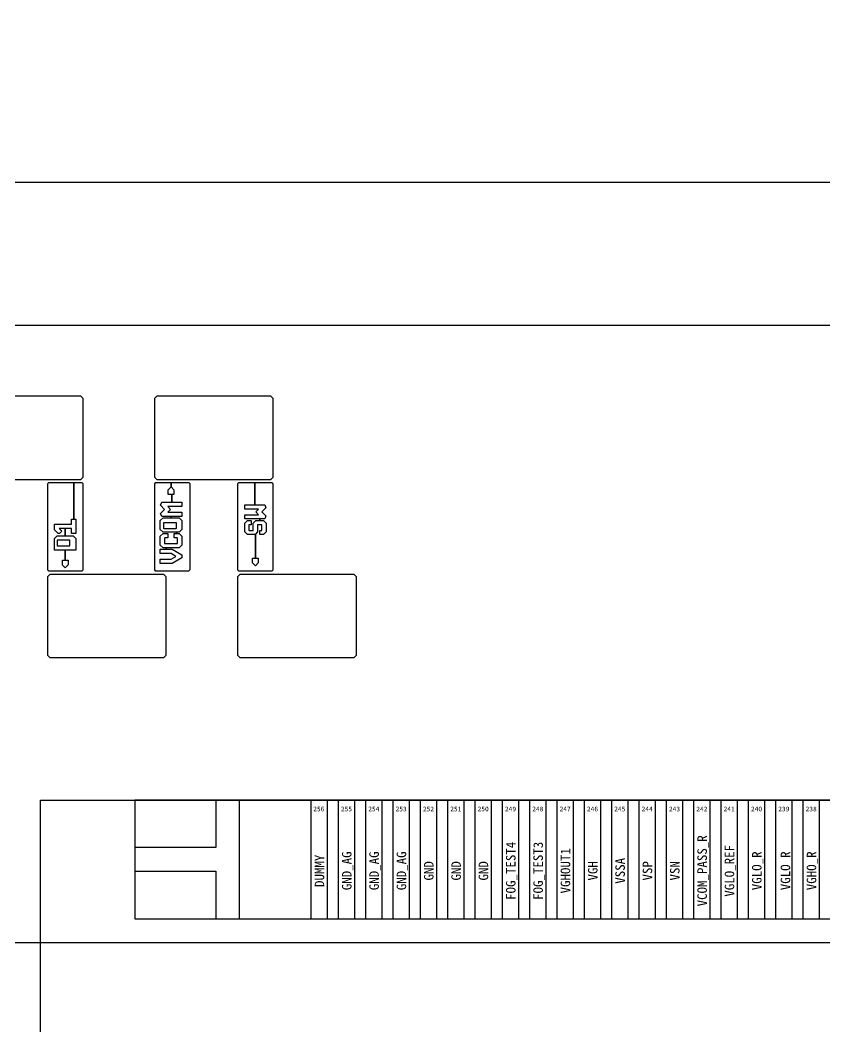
# Model space of a CAD drawing. Header units: millimetres. Extents: x 7349 to 7879, y -734 to -358.
# Drawn here: x 7434.771 to 7438.156, y -526.336 to -522.098 of the extents above; entities that cross this region are included whole.
import ezdxf
from ezdxf.enums import TextEntityAlignment as Align

# ---------------------------------------------------------------- set-up
doc = ezdxf.new("R2010")
doc.units = ezdxf.units.MM
doc.layers.add('FPC', color=42, linetype='Continuous')
doc.layers.add('标 注', color=3, linetype='Continuous')

# ---------------------------------------------------------------- blocks, each defined once
blk = doc.blocks.new('LCD')
at = {"color": 6}
blk.add_line((7370.5424, -538.5852), (7424.3824, -538.5852), dxfattribs=at)
for points in [[(7370.5424, -535.9852), (7424.3824, -535.9852), (7424.3824, -447.2852), (7370.5424, -447.2852)], [(7381.3068, -536.6252), (7381.3168, -536.6352), (7381.7968, -536.6352), (7381.8068, -536.6252), (7381.8068, -536.2952), (7381.7968, -536.2852), (7381.3168, -536.2852), (7381.3068, -536.2952)], [(7382.1068, -536.6252), (7382.1168, -536.6352), (7382.5968, -536.6352), (7382.6068, -536.6252), (7382.6068, -536.2952), (7382.5968, -536.2852), (7382.1168, -536.2852), (7382.1068, -536.2952)], [(7381.6568, -537.0162), (7381.6608, -537.0202), (7381.8028, -537.0202), (7381.8068, -537.0162), (7381.8068, -536.6542), (7381.8028, -536.6502), (7381.7678, -536.6502), (7381.7678, -536.8033), (7381.7768, -536.8033), (7381.7768, -536.8633), (7381.7588, -536.8633), (7381.7588, -536.8424), (7381.7318, -536.8424), (7381.7318, -536.8733), (7381.7655, -536.8733), (7381.7768, -536.8846), (7381.7768, -536.9333), (7381.7321, -536.9333), (7381.7321, -536.9755), (7381.7441, -536.9755), (7381.7441, -536.9952), (7381.7318, -537.0075), (7381.7201, -536.9958), (7381.7201, -536.9755), (7381.7321, -536.9755), (7381.7321, -536.9333), (7381.6868, -536.9333), (7381.6868, -536.8846), (7381.6981, -536.8733), (7381.7318, -536.8733), (7381.7318, -536.8424), (7381.7068, -536.8424), (7381.7179, -536.8535), (7381.708, -536.8633), (7381.7023, -536.8633), (7381.6868, -536.8478), (7381.6868, -536.8243), (7381.7588, -536.8243), (7381.7588, -536.8033), (7381.7678, -536.8033), (7381.7678, -536.6502), (7381.6608, -536.6502), (7381.6568, -536.6542)], [(7382.1068, -537.0162), (7382.1108, -537.0202), (7382.2518, -537.0202), (7382.2568, -537.0152), (7382.2568, -536.6542), (7382.2528, -536.6502), (7382.1768, -536.6502), (7382.1768, -536.6667), (7382.1891, -536.679), (7382.1891, -536.6987), (7382.1799, -536.6987), (7382.1799, -536.7315), (7382.2218, -536.7315), (7382.2218, -536.7495), (7382.1632, -536.7495), (7382.1752, -536.7615), (7382.1632, -536.7735), (7382.2218, -536.7735), (7382.2218, -536.7915), (7382.1768, -536.7915), (7382.1768, -536.7975), (7382.2104, -536.7975), (7382.2218, -536.8089), (7382.2218, -536.8461), (7382.2104, -536.8575), (7382.2004, -536.8575), (7382.2004, -536.8635), (7382.2105, -536.8635), (7382.2218, -536.8747), (7382.2218, -536.9122), (7382.2106, -536.9235), (7382.1567, -536.9235), (7382.1567, -536.9295), (7382.1816, -536.9295), (7382.2218, -536.9529), (7382.2218, -536.9661), (7382.1816, -536.9895), (7382.1318, -536.9895), (7382.1318, -536.9715), (7382.1768, -536.9715), (7382.1972, -536.9595), (7382.1768, -536.9475), (7382.1318, -536.9475), (7382.1318, -536.9295), (7382.1567, -536.9295), (7382.1567, -536.9235), (7382.1431, -536.9235), (7382.1318, -536.9122), (7382.1318, -536.8747), (7382.1431, -536.8635), (7382.1633, -536.8635), (7382.1633, -536.8815), (7382.1505, -536.8815), (7382.1498, -536.8822), (7382.1498, -536.9047), (7382.1506, -536.9055), (7382.2031, -536.9055), (7382.2038, -536.9047), (7382.2038, -536.8822), (7382.2031, -536.8815), (7382.1903, -536.8815), (7382.1903, -536.8635), (7382.2004, -536.8635), (7382.2004, -536.8575), (7382.1432, -536.8575), (7382.1318, -536.8461), (7382.1318, -536.8089), (7382.1432, -536.7975), (7382.1768, -536.7975), (7382.1768, -536.7915), (7382.138, -536.7915), (7382.1326, -536.7789), (7382.15, -536.7615), (7382.1326, -536.7441), (7382.138, -536.7315), (7382.1799, -536.7315), (7382.1799, -536.6987), (7382.1651, -536.6987), (7382.1651, -536.6785), (7382.1768, -536.6667), (7382.1768, -536.6502), (7382.1108, -536.6502), (7382.1068, -536.6542)], [(7382.4568, -537.0162), (7382.4608, -537.0202), (7382.6028, -537.0202), (7382.6068, -537.0162), (7382.6068, -536.6542), (7382.6028, -536.6502), (7382.5288, -536.6502), (7382.5288, -536.7419), (7382.5708, -536.7419), (7382.5761, -536.7546), (7382.5588, -536.7719), (7382.5761, -536.7892), (7382.5708, -536.8019), (7382.5498, -536.8019), (7382.5498, -536.8079), (7382.5654, -536.8079), (7382.5768, -536.8193), (7382.5768, -536.8565), (7382.5654, -536.8679), (7382.5498, -536.8679), (7382.5498, -536.8499), (7382.5582, -536.8499), (7382.5588, -536.8493), (7382.5588, -536.8265), (7382.5582, -536.8259), (7382.5414, -536.8259), (7382.5408, -536.8265), (7382.5408, -536.8565), (7382.5321, -536.8652), (7382.5321, -536.9666), (7382.5441, -536.9666), (7382.5441, -536.9863), (7382.5318, -536.9986), (7382.5201, -536.9869), (7382.5201, -536.9666), (7382.5321, -536.9666), (7382.5321, -536.8652), (7382.5294, -536.8679), (7382.4982, -536.8679), (7382.4868, -536.8565), (7382.4868, -536.8193), (7382.4982, -536.8079), (7382.5138, -536.8079), (7382.5138, -536.8259), (7382.5054, -536.8259), (7382.5048, -536.8265), (7382.5048, -536.8493), (7382.5054, -536.8499), (7382.5222, -536.8499), (7382.5228, -536.8493), (7382.5228, -536.8193), (7382.5342, -536.8079), (7382.5498, -536.8079), (7382.5498, -536.8019), (7382.4868, -536.8019), (7382.4868, -536.7839), (7382.5453, -536.7839), (7382.5333, -536.7719), (7382.5453, -536.7599), (7382.4868, -536.7599), (7382.4868, -536.7419), (7382.5288, -536.7419), (7382.5288, -536.6502), (7382.4608, -536.6502), (7382.4568, -536.6542)], [(7382.1989, -536.8175), (7382.1461, -536.8175), (7382.1455, -536.8181), (7382.1455, -536.8409), (7382.1461, -536.8415), (7382.1989, -536.8415), (7382.1995, -536.8409), (7382.1995, -536.8181)], [(7381.7509, -536.8913), (7381.6984, -536.8913), (7381.6976, -536.8921), (7381.6976, -536.9153), (7381.7516, -536.9153), (7381.7516, -536.8921)], [(7381.6568, -537.3752), (7381.6668, -537.3852), (7382.1468, -537.3852), (7382.1568, -537.3752), (7382.1568, -537.0452), (7382.1468, -537.0352), (7381.6668, -537.0352), (7381.6568, -537.0452)], [(7382.4568, -537.3752), (7382.4668, -537.3852), (7382.9468, -537.3852), (7382.9568, -537.3752), (7382.9568, -537.0452), (7382.9468, -537.0352), (7382.4668, -537.0352), (7382.4568, -537.0452)], [(7382.3649, -538.1852), (7382.0249, -538.1852), (7382.0249, -538.2852), (7382.3649, -538.2852), (7382.3649, -538.4852), (7382.4649, -538.4852), (7382.4649, -537.9852), (7382.3649, -537.9852)], [(7382.0249, -538.4852), (7412.8999, -538.4852), (7412.8999, -537.9852), (7382.0249, -537.9852)], [(7382.7649, -538.4852), (7382.8349, -538.4852), (7382.8349, -537.9852), (7382.7649, -537.9852)], [(7382.8799, -538.4852), (7382.9499, -538.4852), (7382.9499, -537.9852), (7382.8799, -537.9852)], [(7382.9949, -538.4852), (7383.0649, -538.4852), (7383.0649, -537.9852), (7382.9949, -537.9852)], [(7383.1099, -538.4852), (7383.1799, -538.4852), (7383.1799, -537.9852), (7383.1099, -537.9852)], [(7383.2249, -538.4852), (7383.2949, -538.4852), (7383.2949, -537.9852), (7383.2249, -537.9852)], [(7383.3399, -538.4852), (7383.4099, -538.4852), (7383.4099, -537.9852), (7383.3399, -537.9852)], [(7383.4549, -538.4852), (7383.5249, -538.4852), (7383.5249, -537.9852), (7383.4549, -537.9852)], [(7383.5699, -538.4852), (7383.6399, -538.4852), (7383.6399, -537.9852), (7383.5699, -537.9852)], [(7383.6849, -538.4852), (7383.7549, -538.4852), (7383.7549, -537.9852), (7383.6849, -537.9852)], [(7383.7999, -538.4852), (7383.8699, -538.4852), (7383.8699, -537.9852), (7383.7999, -537.9852)], [(7383.9149, -538.4852), (7383.9849, -538.4852), (7383.9849, -537.9852), (7383.9149, -537.9852)], [(7384.0299, -538.4852), (7384.0999, -538.4852), (7384.0999, -537.9852), (7384.0299, -537.9852)], [(7384.1449, -538.4852), (7384.2149, -538.4852), (7384.2149, -537.9852), (7384.1449, -537.9852)], [(7384.2599, -538.4852), (7384.3299, -538.4852), (7384.3299, -537.9852), (7384.2599, -537.9852)], [(7384.3749, -538.4852), (7384.4449, -538.4852), (7384.4449, -537.9852), (7384.3749, -537.9852)], [(7384.4899, -538.4852), (7384.5599, -538.4852), (7384.5599, -537.9852), (7384.4899, -537.9852)], [(7384.6049, -538.4852), (7384.6749, -538.4852), (7384.6749, -537.9852), (7384.6049, -537.9852)], [(7384.7199, -538.4852), (7384.7899, -538.4852), (7384.7899, -537.9852), (7384.7199, -537.9852)], [(7384.8349, -538.4852), (7384.9049, -538.4852), (7384.9049, -537.9852), (7384.8349, -537.9852)]]:
    blk.add_lwpolyline(points, close=True, dxfattribs=at)
for s, p in [('256', (7382.7987, -538.0227)), ('255', (7382.9149, -538.0227)), ('254', (7383.0299, -538.0227)), ('253', (7383.1449, -538.0227)), ('252', (7383.2599, -538.0227)), ('251', (7383.3749, -538.0227)), ('250', (7383.4899, -538.0227)), ('249', (7383.6049, -538.0227)), ('248', (7383.7199, -538.0227)), ('247', (7383.8349, -538.0227)), ('246', (7383.9499, -538.0227)), ('245', (7384.0649, -538.0227)), ('244', (7384.1799, -538.0227)), ('243', (7384.2949, -538.0227)), ('242', (7384.4099, -538.0227)), ('241', (7384.5249, -538.0227)), ('240', (7384.6399, -538.0227)), ('239', (7384.7549, -538.0227)), ('238', (7384.8699, -538.0227))]:
    blk.add_text(s, height=0.02, dxfattribs=at).set_placement(p, align=Align.MIDDLE_CENTER)
for s, p in [('VCOM_PASS_R', (7384.4111, -538.2832)), ('FOG_TEST4', (7383.6061, -538.2832)), ('FOG_TEST3', (7383.7211, -538.2832)), ('VGHOUT1', (7383.8361, -538.2832)), ('VGLO_REF', (7384.5261, -538.2832)), ('DUMMY', (7382.8011, -538.2832)), ('GND_AG', (7382.9161, -538.2832)), ('GND_AG', (7383.0311, -538.2832)), ('GND_AG', (7383.1461, -538.2832)), ('VSSA', (7384.0661, -538.2832)), ('VGLO_R', (7384.6411, -538.2832)), ('VGLO_R', (7384.7616, -538.2832)), ('VGHO_R', (7384.8711, -538.2832)), ('GND', (7383.2611, -538.2832)), ('GND', (7383.3761, -538.2832)), ('GND', (7383.4911, -538.2832)), ('VGH', (7383.9511, -538.2832)), ('VSP', (7384.1811, -538.2832)), ('VSN', (7384.2961, -538.2832))]:
    blk.add_text(s, height=0.04, rotation=90, dxfattribs=at).set_placement(p, align=Align.MIDDLE_CENTER)

msp = doc.modelspace()

# ---------------------------------------------------------------- linework, layer by layer
at = {"color": 6}
for points in [[(7435.5937, -525.5812), (7435.2537, -525.5812), (7435.2537, -525.6812), (7435.5937, -525.6812), (7435.5937, -525.8812), (7435.6937, -525.8812), (7435.6937, -525.3812), (7435.5937, -525.3812)], [(7435.2537, -525.8812), (7466.1287, -525.8812), (7466.1287, -525.3812), (7435.2537, -525.3812)], [(7435.9937, -525.8812), (7436.0637, -525.8812), (7436.0637, -525.3812), (7435.9937, -525.3812)], [(7436.1087, -525.8812), (7436.1787, -525.8812), (7436.1787, -525.3812), (7436.1087, -525.3812)], [(7436.2237, -525.8812), (7436.2937, -525.8812), (7436.2937, -525.3812), (7436.2237, -525.3812)], [(7436.3387, -525.8812), (7436.4087, -525.8812), (7436.4087, -525.3812), (7436.3387, -525.3812)], [(7436.4537, -525.8812), (7436.5237, -525.8812), (7436.5237, -525.3812), (7436.4537, -525.3812)], [(7436.5687, -525.8812), (7436.6387, -525.8812), (7436.6387, -525.3812), (7436.5687, -525.3812)], [(7436.6837, -525.8812), (7436.7537, -525.8812), (7436.7537, -525.3812), (7436.6837, -525.3812)], [(7436.7987, -525.8812), (7436.8687, -525.8812), (7436.8687, -525.3812), (7436.7987, -525.3812)], [(7436.9137, -525.8812), (7436.9837, -525.8812), (7436.9837, -525.3812), (7436.9137, -525.3812)], [(7437.0287, -525.8812), (7437.0987, -525.8812), (7437.0987, -525.3812), (7437.0287, -525.3812)], [(7437.1437, -525.8812), (7437.2137, -525.8812), (7437.2137, -525.3812), (7437.1437, -525.3812)], [(7437.2587, -525.8812), (7437.3287, -525.8812), (7437.3287, -525.3812), (7437.2587, -525.3812)], [(7437.3737, -525.8812), (7437.4437, -525.8812), (7437.4437, -525.3812), (7437.3737, -525.3812)], [(7437.4887, -525.8812), (7437.5587, -525.8812), (7437.5587, -525.3812), (7437.4887, -525.3812)], [(7437.6037, -525.8812), (7437.6737, -525.8812), (7437.6737, -525.3812), (7437.6037, -525.3812)], [(7437.7187, -525.8812), (7437.7887, -525.8812), (7437.7887, -525.3812), (7437.7187, -525.3812)], [(7437.8337, -525.8812), (7437.9037, -525.8812), (7437.9037, -525.3812), (7437.8337, -525.3812)], [(7437.9487, -525.8812), (7438.0187, -525.8812), (7438.0187, -525.3812), (7437.9487, -525.3812)], [(7438.0637, -525.8812), (7438.1337, -525.8812), (7438.1337, -525.3812), (7438.0637, -525.3812)]]:
    msp.add_lwpolyline(points, close=True, dxfattribs=at)
at = {"layer": 'FPC', "color": 30}
for p, q in [((7434.8562, -530.1312), (7434.8562, -525.3812)), ((7434.8562, -525.3812), (7466.5262, -525.3812))]:
    msp.add_line(p, q, dxfattribs=at)
at = {"layer": '标 注', "color": 30}
msp.add_lwpolyline([(7423.9712, -434.8812), (7477.4112, -434.8812), (7477.4112, -522.7812), (7423.9712, -522.7812)], close=True, dxfattribs=at)
msp.add_lwpolyline([(7423.9712, -434.8812), (7477.4112, -434.8812), (7477.4112, -522.7812), (7423.9712, -522.7812)], close=True, dxfattribs=at)

# ---------------------------------------------------------------- block references
at = {"layer": '标 注', "color": 7}
msp.add_blockref('LCD', (53.2288, 12.6039), dxfattribs=at)

# ---------------------------------------------------------------- texts
at = {"color": 6}
for s, p in [('256', (7436.0275, -525.4188)), ('255', (7436.1437, -525.4188)), ('254', (7436.2587, -525.4188)), ('253', (7436.3737, -525.4188)), ('252', (7436.4887, -525.4188)), ('251', (7436.6037, -525.4188)), ('250', (7436.7187, -525.4188)), ('249', (7436.8337, -525.4188)), ('248', (7436.9487, -525.4188)), ('247', (7437.0637, -525.4188)), ('246', (7437.1787, -525.4188)), ('245', (7437.2937, -525.4188)), ('244', (7437.4087, -525.4188)), ('243', (7437.5237, -525.4188)), ('242', (7437.6387, -525.4188)), ('241', (7437.7537, -525.4188)), ('240', (7437.8687, -525.4188)), ('239', (7437.9837, -525.4188)), ('238', (7438.0987, -525.4188))]:
    msp.add_text(s, height=0.02, dxfattribs=at).set_placement(p, align=Align.MIDDLE_CENTER)
for s, p in [('FOG_TEST4', (7436.8349, -525.6793)), ('FOG_TEST3', (7436.9499, -525.6793)), ('VCOM_PASS_R', (7437.6399, -525.6793)), ('GND_AG', (7436.1449, -525.6793)), ('GND_AG', (7436.2599, -525.6793)), ('GND_AG', (7436.3749, -525.6793)), ('VGHOUT1', (7437.0649, -525.6793)), ('VGLO_REF', (7437.7549, -525.6793)), ('VGLO_R', (7437.8699, -525.6793)), ('VGLO_R', (7437.9904, -525.6793)), ('VGHO_R', (7438.0999, -525.6793)), ('DUMMY', (7436.0299, -525.6793)), ('GND', (7436.4899, -525.6793)), ('GND', (7436.6049, -525.6793)), ('GND', (7436.7199, -525.6793)), ('VGH', (7437.1799, -525.6793)), ('VSSA', (7437.2949, -525.6793)), ('VSP', (7437.4099, -525.6793)), ('VSN', (7437.5249, -525.6793))]:
    msp.add_text(s, height=0.04, rotation=90, dxfattribs=at).set_placement(p, align=Align.MIDDLE_CENTER)

doc.saveas('drawing.dxf')
